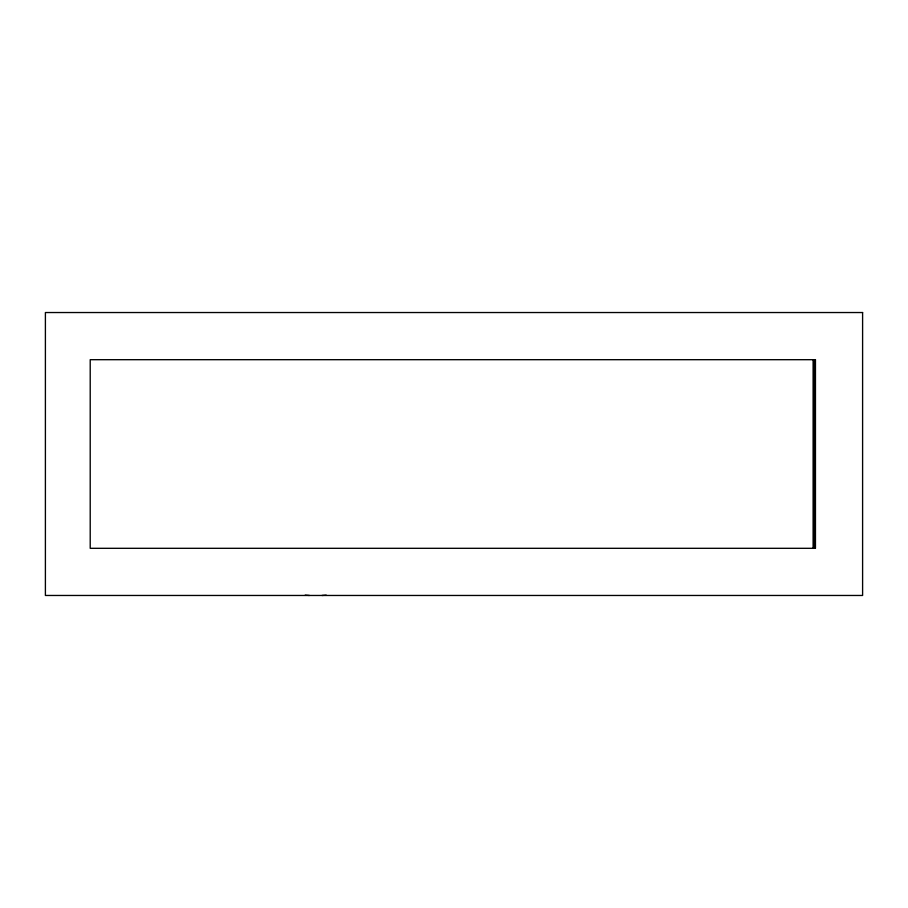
<?xml version="1.0" encoding="UTF-8"?>
<svg xmlns="http://www.w3.org/2000/svg" width="908" height="908" viewBox="0 0 908 908"><rect width="100%" height="100%" fill="white"/><g stroke="black" fill="none" stroke-linecap="round" stroke-linejoin="round"><path stroke-width="1.36" d="M321.988 595.466L326.233 595.149M305.179 595.149L309.424 595.466M814.873 359.693L814.873 548.307M813.704 359.693L813.704 548.307M813.114 359.693L813.114 548.307M862.6 312.534L45.4 312.534L45.4 595.466L862.6 595.466L862.6 312.534M815.452 359.693L90.21 359.693L90.21 548.307L815.452 548.307L815.452 359.693"/></g></svg>
